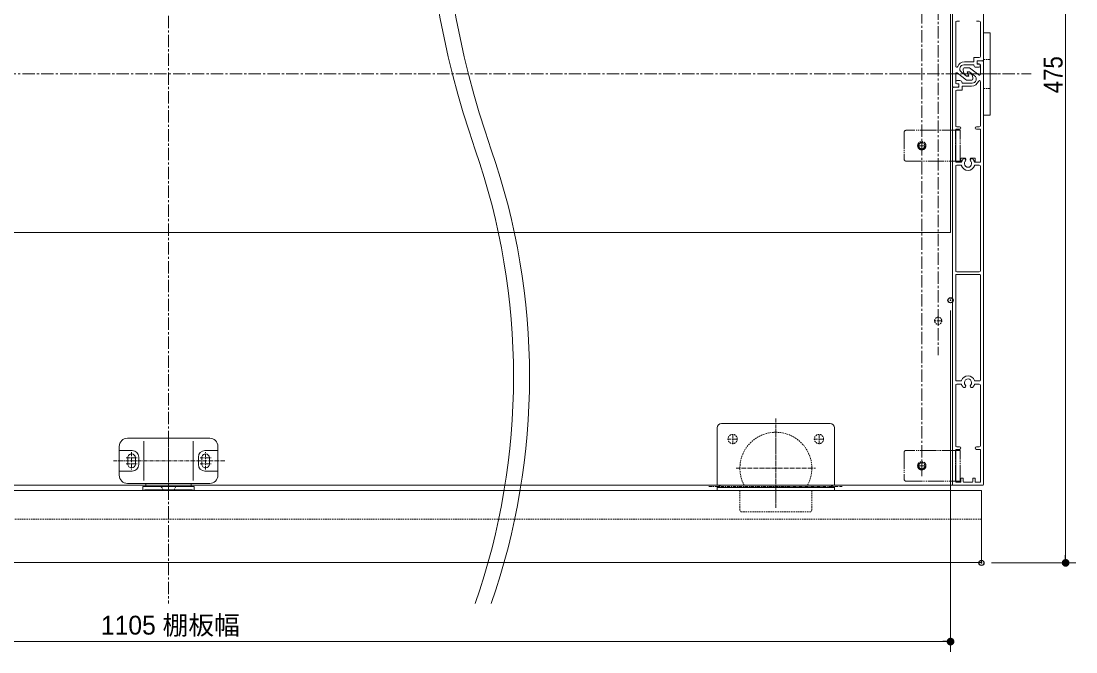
# Model space of a CAD drawing. Units: millimetres, scale not verified. Extents: x -1516 to 1516, y -761 to 761.
# Drawn here: x -512 to 1, y -213 to 94 of the extents above; entities that cross this region are included whole.
import ezdxf
from ezdxf.enums import TextEntityAlignment as Align

# ---------------------------------------------------------------- set-up
doc = ezdxf.new("R2010")
doc.units = ezdxf.units.MM
doc.header["$LTSCALE"] = 5
doc.header["$PDMODE"] = 32
doc.header["$PDSIZE"] = 2.5
for name, pattern in [('USER1', [9.172222, 5.997222, -1.058333, 1.058333, -1.058333]), ('USER2', [2.91, 1.76, -0.4, 0.35, -0.4]), ('USER3', [10.5, 8, -0.5, 0.5, -0.5, 0.5, -0.5]), ('USER4', [1.11, 0.71, -0.4])]:
    doc.linetypes.add(name, pattern=pattern)
for name, color, linetype, lineweight in [('0-0_3一般', 7, 'Continuous', 15), ('0-3_2寸法-1', 7, 'Continuous', 15), ('0-4_0', 7, 'Continuous', 25)]:
    doc.layers.add(name, color=color, linetype=linetype, lineweight=lineweight)
doc.layers.add('0-5_Defpoints', color=7, linetype='Continuous')
doc.styles.add('ＭＳ Ｐゴシック', font='')
doc.styles.get('ＭＳ Ｐゴシック').set_extended_font_data('MS PGothic')

# ---------------------------------------------------------------- blocks, each defined once
blk = doc.blocks.new('グループ')
at = {"layer": '0-0_3一般'}
for p, q in [((1377.5, -510), (1642.5, -510)), ((1367.5, -657.5), (1367.5, -520)), ((1652.5, -520), (1652.5, -657.5)), ((1367.5, -665), (1376.16, -660)), ((1367.5, -665), (1652.5, -665)), ((1367.5, -672.5), (1367.5, -665)), ((1432.97, -660), (1370, -660)), ((1376.16, -660), (1643.84, -660)), ((1376.16, -660), (1643.84, -660)), ((1376.16, -660), (1643.84, -660)), ((1376.16, -660), (1643.84, -660)), ((1643.84, -660), (1652.5, -665)), ((1652.5, -672.5), (1652.5, -665)), ((1367.5, -672.5), (1422.5, -672.5)), ((1422.5, -672.5), (1597.5, -672.5)), ((1597.5, -672.5), (1652.5, -672.5))]:
    blk.add_line(p, q, dxfattribs=at)
at = {"layer": '0-0_3一般', "linetype": 'USER2'}
for p, q in [((1405, -559.87), (1405, -535.12)), ((1510, -714.75), (1510, -522.25)), ((1510, -530.4), (1510, -705.4)), ((1615, -559.87), (1615, -535.12)), ((1392.63, -547.5), (1417.38, -547.5)), ((1602.63, -547.5), (1627.38, -547.5)), ((1413.75, -618.5), (1606.25, -618.5)), ((1346.71, -662.5), (1671.71, -662.5))]:
    blk.add_line(p, q, dxfattribs=at)
at = {"layer": '0-0_3一般', "linetype": 'USER3'}
blk.add_line((1505, -531), (1510, -531), dxfattribs=at)
at = {"layer": '0-0_3一般', "linetype": 'USER4'}
for p, q in [((1422.5, -720.17), (1422.5, -672.5)), ((1597.5, -720.17), (1597.5, -672.5)), ((1422.5, -720.17), (1425, -724.5)), ((1425, -724.5), (1595, -724.5)), ((1597.5, -720.17), (1595, -724.5))]:
    blk.add_line(p, q, dxfattribs=at)
at = {"layer": '0-0_3一般', "linetype": 'USER2'}
blk.add_lwpolyline([(1510, -497.37), (1510, -531), (1510, -619)], dxfattribs=at)
at = {"layer": '0-0_3一般'}
blk.add_lwpolyline([(1650, -660), (1587.03, -660), (1432.97, -660)], dxfattribs=at)
at = {"layer": '0-0_3一般', "linetype": 'USER4'}
for centre in [(1405, -547.5), (1615, -547.5)]:
    blk.add_circle(centre, 11.25, dxfattribs=at)
at = {"layer": '0-0_3一般'}
for centre, radius, start, end in [((1377.5, -520), 10, 90, 180), ((1642.5, -520), 10, 0, 90), ((1370, -657.5), 2.5, 180, 270), ((1650, -657.5), 2.5, 270, 0)]:
    blk.add_arc(centre, radius, start, end, dxfattribs=at)
at = {"layer": '0-0_3一般', "linetype": 'USER4'}
for start, end in [(90, 208.31285), (331.68715, 90)]:
    blk.add_arc((1510, -618.5), 87.5, start, end, dxfattribs=at)
blk = doc.blocks.new('グループ-1')
at = {"layer": '0-0_3一般'}
for p, q in [((2000, 369.5), (2000, 367)), ((2013.5, 372), (2002.5, 372)), ((2002.5, 364.5), (2005, 364.5)), ((2007.5, 362), (2007.5, 339.89)), ((2015, -657.5), (2015, 370.5)), ((1966, 352.5), (1966, 350)), ((1975.84, 345.5), (1981, 345.5)), ((1975.84, 345.5), (1977.85, 338)), ((1981, 345.5), (1993.55, 335.96)), ((1948, 321.5), (1948, 319)), ((1958, 324), (1950.5, 324)), ((1963, 310.5), (1963, 300.5)), ((1986.09, 310.5), (1963, 310.5)), ((2007.5, 214.25), (2007.5, 321.5)), ((1940, 306.5), (1940, -657.5)), ((1947.5, 298), (1947.5, 214.25)), ((1963, 300.5), (1950, 300.5)), ((1947.5, 205.75), (1947.5, 125.75)), ((1957, 205.75), (1947.5, 205.75)), ((1950, 211.75), (1957, 211.75)), ((1998, 211.75), (2005, 211.75)), ((2007.5, 205.75), (1998, 205.75)), ((2007.5, 125.75), (2007.5, 205.75)), ((1960, 134.25), (1960, 125.75)), ((1966, 135.75), (1961.5, 135.75)), ((1970.48, 135.75), (1966, 135.75)), ((1971.98, 130.48), (1971.98, 134.25)), ((1983.02, 130.48), (1983.02, 134.25)), ((1984.52, 135.75), (1989, 135.75)), ((1993.5, 135.75), (1989, 135.75)), ((1995, 125.75), (1995, 134.25)), ((1960, 125.75), (1947.5, 125.75)), ((1947.5, 115.75), (1947.5, -138.5)), ((1950, 118.25), (1960.54, 118.25)), ((1994.46, 118.25), (2005, 118.25)), ((2007.5, 125.75), (1995, 125.75)), ((2007.5, -138.5), (2007.5, 115.75)), ((1947.5, -149.5), (1947.5, -403.75)), ((2005, -141), (1950, -141)), ((1950, -147), (2005, -147)), ((2007.5, -403.75), (2007.5, -149.5)), ((1960.54, -406.25), (1950, -406.25)), ((2005, -406.25), (1994.46, -406.25)), ((1947.5, -416.25), (1947.5, -564)), ((1950, -413.75), (1960.54, -413.75)), ((1994.46, -413.75), (2005, -413.75)), ((2007.5, -564), (2007.5, -416.25)), ((1947.5, -572.5), (1957, -572.5)), ((1947.5, -572.5), (1947.5, -652.5)), ((1957, -566.5), (1950, -566.5)), ((1998, -566.5), (2005, -566.5)), ((2007.5, -572.5), (1998, -572.5)), ((2007.5, -652.5), (2007.5, -572.5)), ((1942.5, -660), (2012.5, -660)), ((1960, -652.5), (1947.5, -652.5)), ((1960, -644), (1960, -652.5)), ((1964.5, -642.5), (1961.5, -642.5)), ((1966, -651), (1966, -644)), ((1967.5, -652.5), (1987.5, -652.5)), ((1989, -644), (1989, -651)), ((1993.5, -642.5), (1990.5, -642.5)), ((1995, -652.5), (1995, -644)), ((1995, -652.5), (2007.5, -652.5))]:
    blk.add_line(p, q, dxfattribs=at)
at = {"layer": '0-0_3一般', "linetype": 'USER3'}
for p, q in [((1966, 133.48), (1966, 135.75)), ((1989, 135.75), (1989, 133.48)), ((1961.69, 125.75), (1960, 125.75)), ((1995, 125.75), (1993.31, 125.75))]:
    blk.add_line(p, q, dxfattribs=at)
at = {"layer": '0-0_3一般'}
for points in [[(2003.49, 337.9), (1981, 355), (1968.5, 355)], [(1950.5, 316.5), (1955.5, 316.5), (1955.5, 308), (1941.5, 308)], [(1987.49, 318), (1963, 318), (1963, 319)]]:
    blk.add_lwpolyline(points, dxfattribs=at)
for centre, radius, start, end in [((2002.5, 369.5), 2.5, 90, 180), ((2002.5, 367), 2.5, 180, 270), ((2005, 362), 2.5, 0, 90), ((2013.5, 370.5), 1.5, 0, 90), ((1968.5, 352.5), 2.5, 90, 180), ((1983.5, 350), 17.5, 180, 237.4938), ((1975.44, 337.35), 2.5, 237.4938, 15), ((1987.49, 328), 10, 270, 52.75146), ((2005, 339.89), 2.5, 232.75146, 0), ((1941.5, 306.5), 1.5, 90, 180), ((1950.5, 321.5), 2.5, 90, 180), ((1950.5, 319), 2.5, 180, 270), ((1958, 319), 5, 0, 90), ((1986.09, 328), 17.5, 270, 341.03443), ((2005, 321.5), 2.5, 0, 161.03443), ((1950, 298), 2.5, 90, 180), ((1950, 214.25), 2.5, 180, 270), ((1957, 208.75), 3, 0, 90), ((1957, 208.75), 3, 270, 0), ((1998, 208.75), 3, 90, 180), ((1998, 208.75), 3, 180, 270), ((2005, 214.25), 2.5, 270, 0), ((1961.5, 134.25), 1.5, 90, 180), ((1970.48, 134.25), 1.5, 0, 90), ((1967.98, 130.48), 4, 318.28389, 0), ((1984.52, 134.25), 1.5, 90, 180), ((1987.02, 130.48), 4, 180, 221.71611), ((1993.5, 134.25), 1.5, 0, 90), ((1950, 115.75), 2.5, 90, 180), ((1960.54, 116.75), 1.5, 17.20399, 90), ((1977.5, 122), 16.25, 197.20399, 342.79601), ((1977.5, 122), 8.75, 138.28389, 41.71611), ((1994.46, 116.75), 1.5, 90, 162.79601), ((2005, 115.75), 2.5, 0, 90), ((1950, -138.5), 2.5, 180, 270), ((1950, -149.5), 2.5, 90, 180), ((2005, -138.5), 2.5, 270, 0), ((2005, -149.5), 2.5, 0, 90), ((1950, -403.75), 2.5, 180, 270), ((1960.54, -404.75), 1.5, 270, 342.79601), ((1977.5, -410), 16.25, 17.20399, 162.79601), ((1977.5, -410), 8.75, 318.28389, 221.71611), ((1994.46, -404.75), 1.5, 197.20399, 270), ((2005, -403.75), 2.5, 270, 0), ((1950, -416.25), 2.5, 90, 180), ((1960.54, -415.25), 1.5, 17.20399, 90), ((1977.5, -410), 16.25, 197.20399, 229.4302), ((1967.98, -418.48), 4, 254.76187, 41.71611), ((1987.02, -418.48), 4, 138.28389, 285.23813), ((1977.5, -410), 16.25, 310.5698, 342.79601), ((1994.46, -415.25), 1.5, 90, 162.79601), ((2005, -416.25), 2.5, 0, 90), ((1950, -564), 2.5, 180, 270), ((2005, -564), 2.5, 270, 0), ((1957, -569.5), 3, 0, 90), ((1957, -569.5), 3, 270, 0), ((1998, -569.5), 3, 90, 180), ((1998, -569.5), 3, 180, 270), ((1942.5, -657.5), 2.5, 180, 270), ((1961.5, -644), 1.5, 90, 180), ((1964.5, -644), 1.5, 0, 90), ((1967.5, -651), 1.5, 180, 270), ((1987.5, -651), 1.5, 270, 0), ((1990.5, -644), 1.5, 90, 180), ((1993.5, -644), 1.5, 0, 90), ((2012.5, -657.5), 2.5, 270, 0)]:
    blk.add_arc(centre, radius, start, end, dxfattribs=at)
at = {"layer": '0-0_3一般', "linetype": 'USER3'}
for centre, radius, start, end in [((1977.5, 122), 16.25, 135.04746, 166.65764), ((1977.5, 122), 16.25, 130.5698, 135.04746), ((1967.98, 130.48), 4, 0, 105.23813), ((1987.02, 130.48), 4, 74.76187, 180), ((1977.5, 122), 16.25, 44.95254, 49.4302), ((1977.5, 122), 16.25, 13.34236, 44.95254)]:
    blk.add_arc(centre, radius, start, end, dxfattribs=at)
blk = doc.blocks.new('グループ-2')
at = {"layer": '0-0_3一般'}
for p, q in [((1940, 1338), (1940, 310)), ((2015, 374), (2015, 1338)), ((1947.5, 466.25), (1947.5, 359)), ((1957, 468.75), (1950, 468.75)), ((2005, 468.75), (1998, 468.75)), ((2007.5, 382.5), (2007.5, 466.25)), ((1967.51, 362.5), (1992, 362.5)), ((1992, 362.5), (1992, 361.5)), ((1999.5, 372.5), (2013.5, 372.5)), ((1999.5, 364), (1999.5, 372.5)), ((2004.5, 364), (1999.5, 364)), ((2007, 359), (2007, 361.5)), ((1947.5, 318.5), (1947.5, 340.61)), ((1951.51, 342.6), (1974, 325.5)), ((1979.16, 335), (1977.15, 342.5)), ((1997, 356.5), (2004.5, 356.5)), ((1941.5, 308.5), (1952.5, 308.5)), ((1952.5, 316), (1950, 316)), ((1955, 311), (1955, 313.5)), ((1974, 325.5), (1986.5, 325.5)), ((1989, 328), (1989, 330.5))]:
    blk.add_line(p, q, dxfattribs=at)
for points in [[(1968.91, 370), (1992, 370), (1992, 380), (2005, 380)], [(1979.16, 335), (1974, 335), (1961.45, 344.54)]]:
    blk.add_lwpolyline(points, dxfattribs=at)
for centre, radius, start, end in [((1950, 466.25), 2.5, 90, 180), ((2005, 466.25), 2.5, 0, 90), ((1968.91, 352.5), 17.5, 90, 161.03443), ((1967.51, 352.5), 10, 90, 232.75146), ((1997, 361.5), 5, 180, 270), ((2004.5, 361.5), 2.5, 0, 90), ((2005, 382.5), 2.5, 270, 0), ((2013.5, 374), 1.5, 270, 0), ((1950, 359), 2.5, 180, 341.03442), ((1950, 340.61), 2.5, 52.75146, 180), ((1979.56, 343.15), 2.5, 57.4938, 195), ((1971.5, 330.5), 17.5, 0, 57.4938), ((2004.5, 359), 2.5, 270, 0), ((1941.5, 310), 1.5, 180, 270), ((1950, 318.5), 2.5, 180, 270), ((1952.5, 313.5), 2.5, 0, 90), ((1952.5, 311), 2.5, 270, 0), ((1986.5, 328), 2.5, 270, 0)]:
    blk.add_arc(centre, radius, start, end, dxfattribs=at)
blk = doc.blocks.new('グループ-3')
at = {"layer": '0-0_3一般', "linetype": 'USER1'}
blk.add_line((1865, -637.96), (1865, 1317.04), dxfattribs=at)
at = {"layer": '0-0_3一般', "linetype": 'USER3'}
for p, q in [((1822, 198.24), (1822, 133.24)), ((1953.5, 203.24), (1827, 203.24)), ((1947, 128.24), (1947, 203.24)), ((1876, 165.74), (1854, 165.74)), ((1865, 154.74), (1865, 176.74)), ((1827, 128.24), (1953.5, 128.24)), ((1822, -580.01), (1822, -645.01)), ((1953.5, -575.01), (1827, -575.01)), ((1947, -650.01), (1947, -575.01)), ((1958.5, -575.01), (1953.5, -575.01)), ((1958.5, -650.01), (1958.5, -575.01)), ((1876, -612.51), (1854, -612.51)), ((1865, -623.51), (1865, -601.51)), ((1827, -650.01), (1953.5, -650.01)), ((1953.5, -650.01), (1958.5, -650.01))]:
    blk.add_line(p, q, dxfattribs=at)
blk.add_lwpolyline([(1953.5, 128.24), (1958.5, 128.24), (1958.5, 203.24), (1953.5, 203.24)], dxfattribs=at)
for centre, radius in [((1865, 165.74), 10), ((1865, 165.74), 7.5), ((1865, -612.51), 10), ((1865, -612.51), 7.5)]:
    blk.add_circle(centre, radius, dxfattribs=at)
for centre, start, end in [((1827, 198.24), 90, 180), ((1827, 133.24), 180, 270), ((1827, -580.01), 90, 180), ((1827, -645.01), 180, 270)]:
    blk.add_arc(centre, 5, start, end, dxfattribs=at)
blk = doc.blocks.new('グループ-4')
at = {"layer": '0-0_3一般'}
for p, q in [((-67.5, -545.5), (132.5, -545.5)), ((-27.5, -648.46), (-27.5, -552.96)), ((92.5, -552.96), (92.5, -648.46)), ((-87.5, -635.5), (-87.5, -565.5)), ((-56, -575.5), (-87.5, -575.5)), ((152.5, -575.5), (121, -575.5)), ((152.5, -565.5), (152.5, -635.5)), ((-67, -608.25), (-67, -592.75)), ((-48, -608.25), (-48, -592.75)), ((-40, -609.5), (-40, -591.5)), ((105, -591.5), (105, -609.5)), ((113, -592.75), (113, -608.25)), ((132, -592.75), (132, -608.25)), ((-87.5, -625.5), (-56, -625.5)), ((121, -625.5), (152.5, -625.5)), ((132.5, -655.5), (-67.5, -655.5))]:
    blk.add_line(p, q, dxfattribs=at)
at = {"layer": '0-0_3一般', "linetype": 'USER2'}
for p, q in [((32.5, -540.86), (32.5, -686.96)), ((-57.5, -579.75), (-57.5, -621.25)), ((122.5, -621.25), (122.5, -579.25)), ((-101.36, -600.5), (170.64, -600.5)), ((-71, -593), (-44, -593)), ((-71, -608), (-44, -608)), ((109, -593), (136, -593)), ((109, -608), (136, -608))]:
    blk.add_line(p, q, dxfattribs=at)
at = {"layer": '0-0_3一般'}
blk.add_lwpolyline([(-22.5, -655.5), (-22.5, -663), (87.5, -663), (87.5, -655.5)], dxfattribs=at)
for centre, radius, start, end in [((-67.5, -565.5), 20, 90, 180), ((132.5, -565.5), 20, 0, 90), ((-57.75, -593), 9.25, 88.45184, 178.45184), ((-57.25, -593), 9.25, 1.54816, 91.54816), ((-56, -591.5), 16, 0, 90), ((121, -591.5), 16, 90, 180), ((122.25, -593), 9.25, 88.45184, 178.45184), ((122.75, -593), 9.25, 1.54816, 91.54816), ((-57.75, -608), 9.25, 181.54816, 271.54816), ((-57.25, -608), 9.25, 268.45184, 358.45184), ((-56, -609.5), 16, 270, 0), ((121, -609.5), 16, 180, 270), ((122.25, -608), 9.25, 181.54816, 271.54816), ((122.75, -608), 9.25, 268.45184, 358.45184), ((-67.5, -635.5), 20, 180, 270), ((132.5, -635.5), 20, 270, 0)]:
    blk.add_arc(centre, radius, start, end, dxfattribs=at)
blk = doc.blocks.new('グループ-5')
at = {"layer": '0-0_3一般'}
for p, q in [((-30, -663), (95, -663)), ((-30, -672.5), (-30, -663)), ((95, -663), (95, -672.5)), ((95, -672.5), (90, -671))]:
    blk.add_line(p, q, dxfattribs=at)
at = {"layer": '0-0_3一般', "linetype": 'USER4'}
for p, q in [((19.5, -671), (14.5, -663)), ((50.5, -663), (45.5, -671))]:
    blk.add_line(p, q, dxfattribs=at)
at = {"layer": '0-0_3一般', "linetype": 'USER2'}
blk.add_line((32.5, -656.7), (32.5, -677), dxfattribs=at)
at = {"layer": '0-0_3一般'}
blk.add_lwpolyline([(90, -671), (-25, -671), (-30, -672.5)], dxfattribs=at)
blk = doc.blocks.new('グループ-6')
at = {"layer": '0-0_3一般'}
for p, q in [((2031, 440.25), (2031, 377.75)), ((2015, 302.75), (2015, 377.75)), ((2031, 377.75), (2031, 302.75)), ((2015, 240.25), (2015, 302.75))]:
    blk.add_line(p, q, dxfattribs=at)
at = {"layer": '0-0_3一般', "linetype": 'USER4'}
for p, q in [((2015, 375.25), (2031, 375.25)), ((2015, 305.25), (2031, 305.25))]:
    blk.add_line(p, q, dxfattribs=at)
at = {"layer": '0-0_3一般', "linetype": 'USER2'}
blk.add_line((1991.06, 340.25), (2050.56, 340.25), dxfattribs=at)
at = {"layer": '0-0_3一般'}
for points in [[(2015, 377.75), (2015, 440.25), (2031, 440.25)], [(2031, 302.75), (2031, 240.25), (2015, 240.25)]]:
    blk.add_lwpolyline(points, dxfattribs=at)
blk = doc.blocks.new('グループ-8')
at = {"layer": '0-0_3一般'}
for centre, radius, start, end in [((2893.86, 891.98), 2239.65, 160.81422, 199.18578), ((2932.8, 891.98), 2239.65, 160.81422, 199.18578), ((-807.01, -395.77), 1678.86, 340.81422, 19.18578), ((-768.07, -395.77), 1678.86, 340.81422, 19.18578)]:
    blk.add_arc(centre, radius, start, end, dxfattribs=at)
blk = doc.blocks.new('グループ-9')
at = {"layer": '0-0_3一般', "linetype": 'USER1'}
for p, q in [((32.5, 1628), (32.5, -947.5)), ((1905, 1006.65), (1905, -343.35)), ((-2066, 340.25), (2131, 340.25))]:
    blk.add_line(p, q, dxfattribs=at)
at = {"layer": '0-0_3一般'}
for p, q in [((1935, 725), (1935, -45)), ((1935, -45), (-1870, -45)), ((1920, -660), (-1875, -660)), ((1795, -660), (-1730, -660)), ((1940, -660), (1920, -660)), ((1940, -657.5), (1940, -660)), ((2010, -742.5), (2010, -847.5)), ((2010, -847.5), (-1945, -847.5))]:
    blk.add_line(p, q, dxfattribs=at)
at = {"layer": '0-0_3一般', "linetype": 'USER2'}
for p, q in [((1905, -269.62), (1905, -250.37)), ((1914.63, -260), (1895.38, -260))]:
    blk.add_line(p, q, dxfattribs=at)
at = {"layer": '0-0_3一般', "linetype": 'USER4'}
blk.add_line((-1945, -742.5), (2010, -742.5), dxfattribs=at)
at = {"layer": '0-0_3一般'}
blk.add_lwpolyline([(-1945, -672.5), (2010, -672.5), (2010, -742.5)], dxfattribs=at)
at = {"layer": '0-0_3一般', "linetype": 'USER4'}
blk.add_circle((1905, -260), 8.75, dxfattribs=at)
at = {"layer": '0-0_3一般'}
for name in ['グループ-8', 'グループ', 'グループ-4', 'グループ-2', 'グループ-5', 'グループ-3', 'グループ-6', 'グループ-1']:
    blk.add_blockref(name, (0, 0), dxfattribs=at)
blk = doc.blocks.new('_Dot')
at = {"layer": '0-4_0'}
blk.add_line((-2.5, 0), (-5, 0), dxfattribs=at)
for points in [[(0, 0), (-2.5, 0), (-2.48, 0.313)], [(0, 0), (-2.48, -0.313), (-2.5, 0)], [(0, 0), (-2.48, 0.313), (-2.421, 0.622)], [(0, 0), (-2.421, -0.622), (-2.48, -0.313)], [(0, 0), (-2.421, 0.622), (-2.324, 0.92)], [(0, 0), (-2.324, -0.92), (-2.421, -0.622)], [(0, 0), (-2.324, 0.92), (-2.191, 1.204)], [(0, 0), (-2.191, -1.204), (-2.324, -0.92)], [(0, 0), (-2.191, 1.204), (-2.023, 1.469)], [(0, 0), (-2.023, -1.469), (-2.191, -1.204)], [(0, 0), (-2.023, 1.469), (-1.822, 1.711)], [(0, 0), (-1.822, -1.711), (-2.023, -1.469)], [(0, 0), (-1.822, 1.711), (-1.594, 1.926)], [(0, 0), (-1.594, -1.926), (-1.822, -1.711)], [(0, 0), (-1.594, 1.926), (-1.34, 2.111)], [(0, 0), (-1.34, -2.111), (-1.594, -1.926)], [(0, 0), (-1.34, 2.111), (-1.064, 2.262)], [(0, 0), (-1.064, -2.262), (-1.34, -2.111)], [(0, 0), (-1.064, 2.262), (-0.773, 2.378)], [(0, 0), (-0.773, -2.378), (-1.064, -2.262)], [(0, 0), (-0.773, 2.378), (-0.468, 2.456)], [(0, 0), (-0.468, -2.456), (-0.773, -2.378)], [(0, 0), (-0.468, 2.456), (-0.157, 2.495)], [(0, 0), (-0.157, -2.495), (-0.468, -2.456)], [(0, 0), (-0.157, 2.495), (0.157, 2.495)], [(0, 0), (0.157, -2.495), (-0.157, -2.495)], [(0, 0), (0.157, 2.495), (0.468, 2.456)], [(0, 0), (0.468, 2.456), (0.773, 2.378)], [(0, 0), (0.773, 2.378), (1.064, 2.262)], [(0, 0), (1.064, 2.262), (1.34, 2.111)], [(0, 0), (1.34, 2.111), (1.594, 1.926)], [(0, 0), (1.594, 1.926), (1.822, 1.711)], [(0, 0), (1.822, 1.711), (2.023, 1.469)], [(0, 0), (2.023, 1.469), (2.191, 1.204)], [(0, 0), (2.191, 1.204), (2.324, 0.92)], [(0, 0), (2.324, 0.92), (2.421, 0.622)], [(0, 0), (2.421, 0.622), (2.48, 0.313)], [(0, 0), (2.48, 0.313), (2.5, 0)], [(0, 0), (0.468, -2.456), (0.157, -2.495)], [(0, 0), (0.773, -2.378), (0.468, -2.456)], [(0, 0), (1.064, -2.262), (0.773, -2.378)], [(0, 0), (1.34, -2.111), (1.064, -2.262)], [(0, 0), (1.594, -1.926), (1.34, -2.111)], [(0, 0), (1.822, -1.711), (1.594, -1.926)], [(0, 0), (2.023, -1.469), (1.822, -1.711)], [(0, 0), (2.191, -1.204), (2.023, -1.469)], [(0, 0), (2.324, -0.92), (2.191, -1.204)], [(0, 0), (2.421, -0.622), (2.324, -0.92)], [(0, 0), (2.48, -0.313), (2.421, -0.622)], [(0, 0), (2.5, 0), (2.48, -0.313)]]:
    blk.add_solid(points, dxfattribs=at)

msp = doc.modelspace()

# ---------------------------------------------------------------- linework, layer by layer
at = {"layer": '0-3_2寸法-1'}
for p, q in [((-3.875, -165.948), (-3.875, 301.548)), ((-59.875, -47), (-59.875, -213)), ((-39.875, -169.7), (1.125, -169.7)), ((-63.627, -208), (-817.123, -208))]:
    msp.add_line(p, q, dxfattribs=at)
at = {"layer": '0-5_Defpoints'}
for p in [(-59.875, -42), (-44.875, -169.7)]:
    msp.add_point(p, dxfattribs=at)

# ---------------------------------------------------------------- block references
at = {"layer": '0-0_3一般', "xscale": 0.2, "yscale": 0.2}
msp.add_blockref('グループ-9', (-446.875, 0), dxfattribs=at)
at = {"layer": '0-3_2寸法-1', "xscale": 0.7503418, "yscale": 0.7503418, "rotation": 270}
msp.add_blockref('_Dot', (-3.875, -169.7), dxfattribs=at)
at = {"layer": '0-3_2寸法-1', "xscale": 0.7503418, "yscale": 0.7503418}
msp.add_blockref('_Dot', (-59.875, -208), dxfattribs=at)

# ---------------------------------------------------------------- texts
at = {"layer": '0-3_2寸法-1', "style": 'ＭＳ Ｐゴシック', "width": 0.9}
msp.add_text('475', height=9.164, rotation=90, dxfattribs=at).set_placement((-2.611, 58.675), align=Align.BOTTOM_LEFT)
at = {"layer": '0-3_2寸法-1', "style": 'ＭＳ Ｐゴシック'}
msp.add_text('1105 棚板幅', height=9.171, dxfattribs=at).set_placement((-473.296, -207.343), align=Align.BOTTOM_LEFT)

doc.saveas('drawing.dxf')
